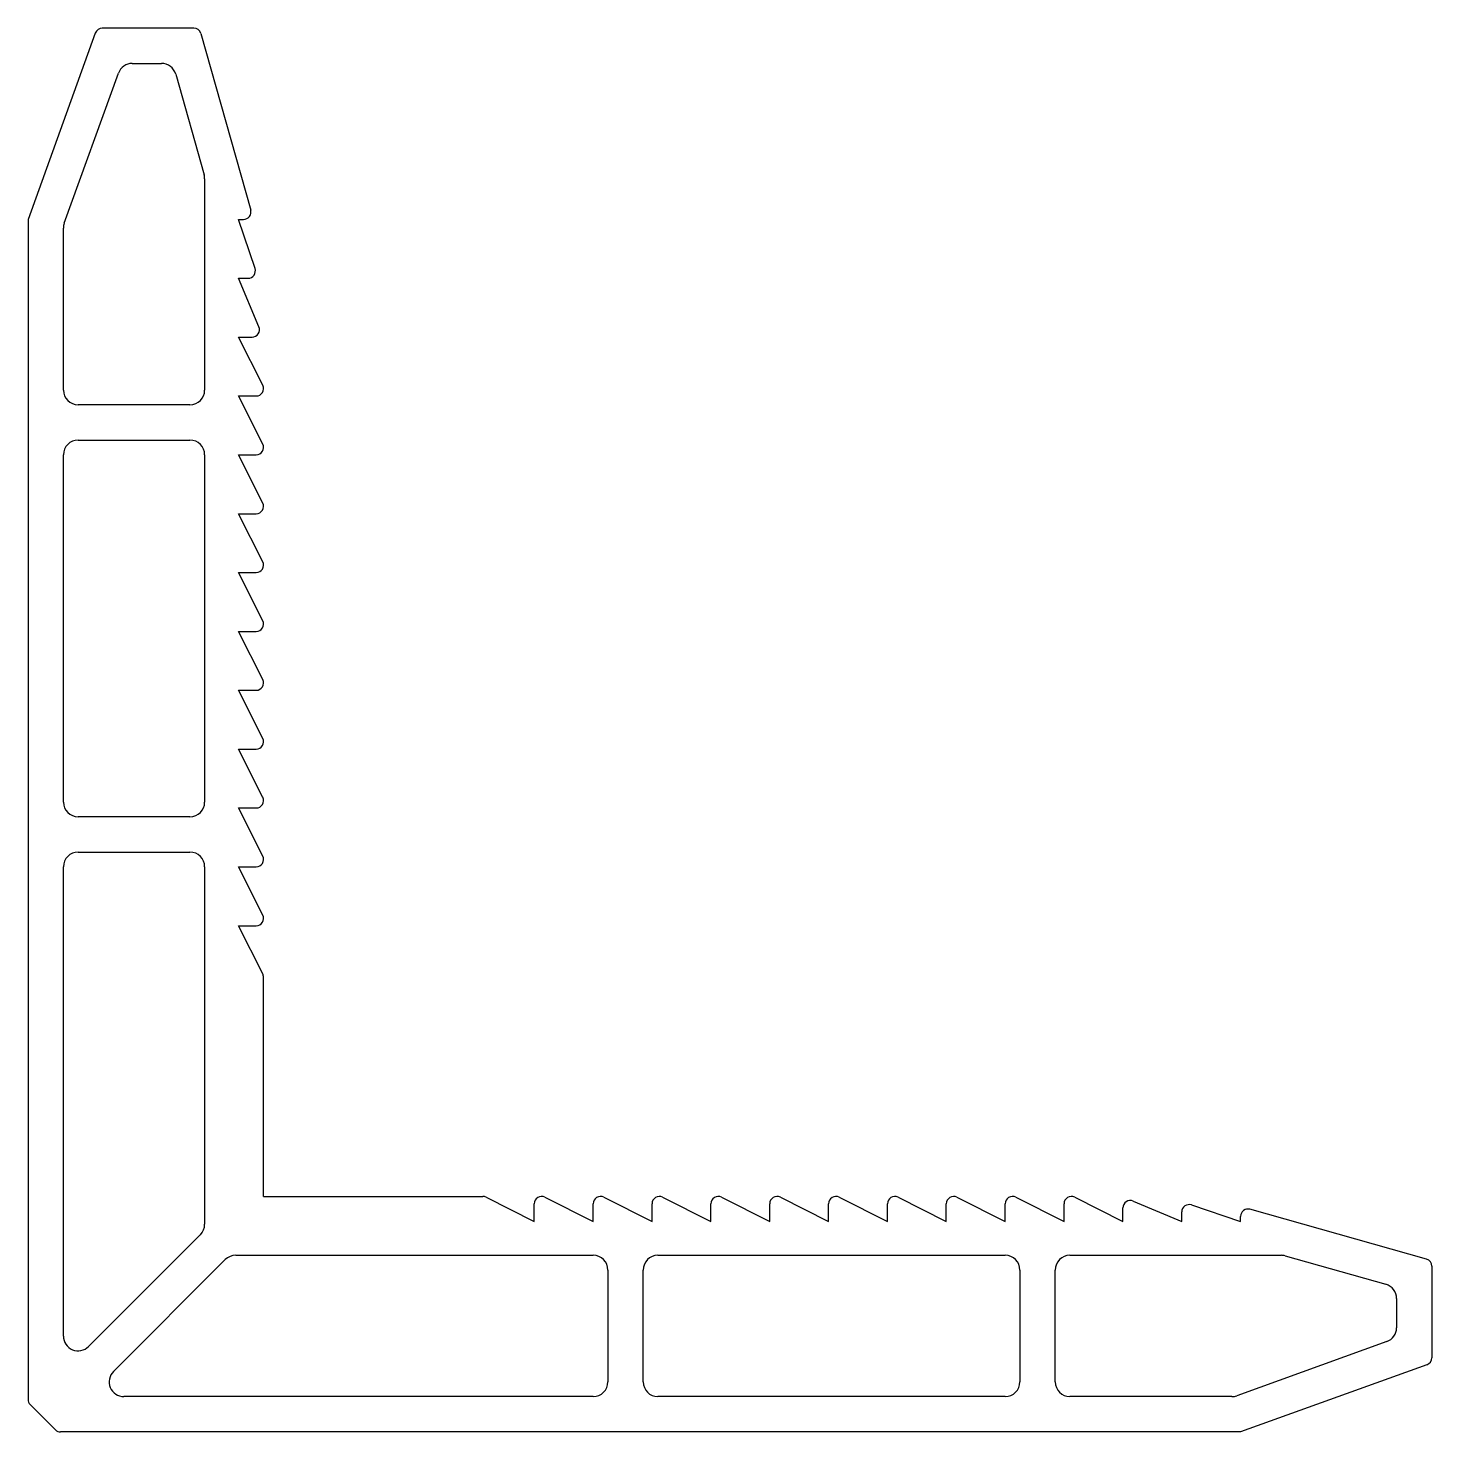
# Model space of a CAD drawing. Extents: x 1968.5 to 2016.2, y 1710 to 1757.7.
import ezdxf

# ---------------------------------------------------------------- set-up
doc = ezdxf.new("R2010")
doc.units = 0
doc.layers.add('3细实线', color=6, linetype='CONTINUOUS')

msp = doc.modelspace()

# ---------------------------------------------------------------- linework, layer by layer
at = {"layer": '3细实线', "color": 0}
for p, q in [((1970.818, 1757.556), (1968.533, 1751.226)), ((1974.165, 1757.726), (1971.055, 1757.726)), ((1974.405, 1757.543), (1976.098, 1751.543)), ((1972.073, 1756.526), (1973.067, 1756.526)), ((1969.763, 1751.098), (1971.603, 1756.195)), ((1973.548, 1756.161), (1974.514, 1752.737)), ((1974.533, 1752.602), (1974.533, 1745.426)), ((1968.533, 1751.226), (1968.533, 1711.129)), ((1976.245, 1749.555), (1975.688, 1751.226)), ((1975.688, 1751.226), (1975.857, 1751.226)), ((1969.733, 1745.426), (1969.733, 1750.928)), ((1976.377, 1747.572), (1975.688, 1749.226)), ((1975.688, 1749.226), (1976.007, 1749.226)), ((1976.507, 1745.587), (1975.688, 1747.226)), ((1975.688, 1747.226), (1976.146, 1747.226)), ((1974.033, 1744.926), (1970.233, 1744.926)), ((1976.507, 1743.587), (1975.688, 1745.226)), ((1975.688, 1745.226), (1976.283, 1745.226)), ((1970.233, 1743.726), (1974.033, 1743.726)), ((1969.733, 1731.426), (1969.733, 1743.226)), ((1974.533, 1743.226), (1974.533, 1731.426)), ((1976.507, 1741.587), (1975.688, 1743.226)), ((1975.688, 1743.226), (1976.283, 1743.226)), ((1976.507, 1739.587), (1975.688, 1741.226)), ((1975.688, 1741.226), (1976.283, 1741.226)), ((1976.507, 1737.587), (1975.688, 1739.226)), ((1975.688, 1739.226), (1976.283, 1739.226)), ((1976.507, 1735.587), (1975.688, 1737.226)), ((1975.688, 1737.226), (1976.283, 1737.226)), ((1976.507, 1733.587), (1975.688, 1735.226)), ((1975.688, 1735.226), (1976.283, 1735.226)), ((1976.507, 1731.587), (1975.688, 1733.226)), ((1975.688, 1733.226), (1976.283, 1733.226)), ((1976.507, 1729.587), (1975.688, 1731.226)), ((1975.688, 1731.226), (1976.283, 1731.226)), ((1974.033, 1730.926), (1970.233, 1730.926)), ((1970.233, 1729.726), (1974.033, 1729.726)), ((1969.733, 1713.281), (1969.733, 1729.226)), ((1974.533, 1729.226), (1974.533, 1717.081)), ((1976.507, 1727.587), (1975.688, 1729.226)), ((1975.688, 1729.226), (1976.283, 1729.226)), ((1976.507, 1725.587), (1975.688, 1727.226)), ((1975.688, 1727.226), (1976.283, 1727.226)), ((1976.533, 1718.026), (1976.533, 1725.476)), ((1976.533, 1718.026), (1983.983, 1718.026)), ((1984.095, 1717.999), (1985.733, 1717.18)), ((1985.733, 1717.18), (1985.733, 1717.776)), ((1986.095, 1717.999), (1987.733, 1717.18)), ((1987.733, 1717.18), (1987.733, 1717.776)), ((1988.095, 1717.999), (1989.733, 1717.18)), ((1989.733, 1717.18), (1989.733, 1717.776)), ((1990.095, 1717.999), (1991.733, 1717.18)), ((1991.733, 1717.18), (1991.733, 1717.776)), ((1992.095, 1717.999), (1993.733, 1717.18)), ((1993.733, 1717.18), (1993.733, 1717.776)), ((1994.095, 1717.999), (1995.733, 1717.18)), ((1995.733, 1717.18), (1995.733, 1717.776)), ((1996.095, 1717.999), (1997.733, 1717.18)), ((1997.733, 1717.18), (1997.733, 1717.776)), ((1998.095, 1717.999), (1999.733, 1717.18)), ((1999.733, 1717.18), (1999.733, 1717.776)), ((2000.095, 1717.999), (2001.733, 1717.18)), ((2001.733, 1717.18), (2001.733, 1717.776)), ((2002.095, 1717.999), (2003.733, 1717.18)), ((2003.733, 1717.18), (2003.733, 1717.776)), ((2004.095, 1717.999), (2005.733, 1717.18)), ((2006.079, 1717.869), (2007.733, 1717.18)), ((2008.062, 1717.737), (2009.733, 1717.18)), ((2005.733, 1717.18), (2005.733, 1717.638)), ((2007.733, 1717.18), (2007.733, 1717.5)), ((2009.733, 1717.18), (2009.733, 1717.35)), ((2016.051, 1715.898), (2010.051, 1717.59)), ((1974.387, 1716.728), (1970.587, 1712.928)), ((1971.435, 1712.079), (1975.235, 1715.879)), ((1975.589, 1716.026), (1987.733, 1716.026)), ((1989.933, 1716.026), (2001.733, 1716.026)), ((2003.933, 1716.026), (2011.109, 1716.026)), ((2011.245, 1716.007), (2014.669, 1715.041)), ((1988.233, 1715.526), (1988.233, 1711.726)), ((1989.433, 1711.726), (1989.433, 1715.526)), ((2002.233, 1715.526), (2002.233, 1711.726)), ((2003.433, 1711.726), (2003.433, 1715.526)), ((2016.233, 1715.657), (2016.233, 1712.547)), ((2015.033, 1714.56), (2015.033, 1713.566)), ((2014.703, 1713.095), (2009.605, 1711.255)), ((2016.063, 1712.31), (2009.733, 1710.026)), ((1987.733, 1711.226), (1971.789, 1711.226)), ((2001.733, 1711.226), (1989.933, 1711.226)), ((2009.436, 1711.226), (2003.933, 1711.226)), ((1969.46, 1710.099), (1968.606, 1710.952)), ((2009.733, 1710.026), (1969.637, 1710.026))]:
    msp.add_line(p, q, dxfattribs=at)
for centre, radius, start, end in [((1971.055, 1757.476), 0.25, 90, 161.3429), ((1974.165, 1757.476), 0.25, 15.7531, 90), ((1972.073, 1756.026), 0.5, 90, 160.1527), ((1973.067, 1756.026), 0.5, 15.7531, 90), ((1974.033, 1752.602), 0.5, 0, 15.7531), ((1970.233, 1750.928), 0.5, 160.1527, 180), ((1975.857, 1751.476), 0.25, 270, 15.7531), ((1976.007, 1749.476), 0.25, 270, 18.4349), ((1976.146, 1747.476), 0.25, 270, 22.6199), ((1970.233, 1745.426), 0.5, 180, 270), ((1974.033, 1745.426), 0.5, 270, 0), ((1976.283, 1745.476), 0.25, 270, 26.5651), ((1970.233, 1743.226), 0.5, 90, 180), ((1974.033, 1743.226), 0.5, 0, 90), ((1976.283, 1743.476), 0.25, 270, 26.5651), ((1976.283, 1741.476), 0.25, 270, 26.5651), ((1976.283, 1739.476), 0.25, 270, 26.5651), ((1976.283, 1737.476), 0.25, 270, 26.5651), ((1976.283, 1735.476), 0.25, 270, 26.5651), ((1976.283, 1733.476), 0.25, 270, 26.5651), ((1976.283, 1731.476), 0.25, 270, 26.5651), ((1970.233, 1731.426), 0.5, 180, 270), ((1974.033, 1731.426), 0.5, 270, 0), ((1970.233, 1729.226), 0.5, 90, 180), ((1974.033, 1729.226), 0.5, 0, 90), ((1976.283, 1729.476), 0.25, 270, 26.5651), ((1976.283, 1727.476), 0.25, 270, 26.5651), ((1976.283, 1725.476), 0.25, 0, 26.5651), ((1983.983, 1717.776), 0.25, 63.4349, 90), ((1985.983, 1717.776), 0.25, 63.4349, 180), ((1987.983, 1717.776), 0.25, 63.4349, 180), ((1989.983, 1717.776), 0.25, 63.4349, 180), ((1991.983, 1717.776), 0.25, 63.4349, 180), ((1993.983, 1717.776), 0.25, 63.4349, 180), ((1995.983, 1717.776), 0.25, 63.4349, 180), ((1997.983, 1717.776), 0.25, 63.4349, 180), ((1999.983, 1717.776), 0.25, 63.4349, 180), ((2001.983, 1717.776), 0.25, 63.4349, 180), ((2003.983, 1717.776), 0.25, 63.4349, 180), ((2005.983, 1717.638), 0.25, 67.3801, 180), ((2007.983, 1717.5), 0.25, 71.5651, 180), ((2009.983, 1717.35), 0.25, 74.2469, 180), ((1974.033, 1717.081), 0.5, 315, 0), ((1975.589, 1715.526), 0.5, 90, 135), ((1987.733, 1715.526), 0.5, 0, 90), ((1989.933, 1715.526), 0.5, 90, 180), ((2001.733, 1715.526), 0.5, 0, 90), ((2003.933, 1715.526), 0.5, 90, 180), ((2011.109, 1715.526), 0.5, 74.2469, 90), ((2015.983, 1715.657), 0.25, 0, 74.2469), ((2014.533, 1714.56), 0.5, 0, 74.2469), ((2014.533, 1713.566), 0.5, 289.8473, 360), ((1970.233, 1713.281), 0.5, 180, 315), ((2015.983, 1712.547), 0.25, 288.6571, 0), ((1971.789, 1711.726), 0.5, 135, 270), ((1987.733, 1711.726), 0.5, 270, 0), ((1989.933, 1711.726), 0.5, 180, 270), ((2001.733, 1711.726), 0.5, 270, 0), ((2003.933, 1711.726), 0.5, 180, 270), ((1968.783, 1711.129), 0.25, 180, 225), ((2009.436, 1711.726), 0.5, 270, 289.8473), ((1969.637, 1710.276), 0.25, 225, 270)]:
    msp.add_arc(centre, radius, start, end, dxfattribs=at)

doc.saveas('drawing.dxf')
